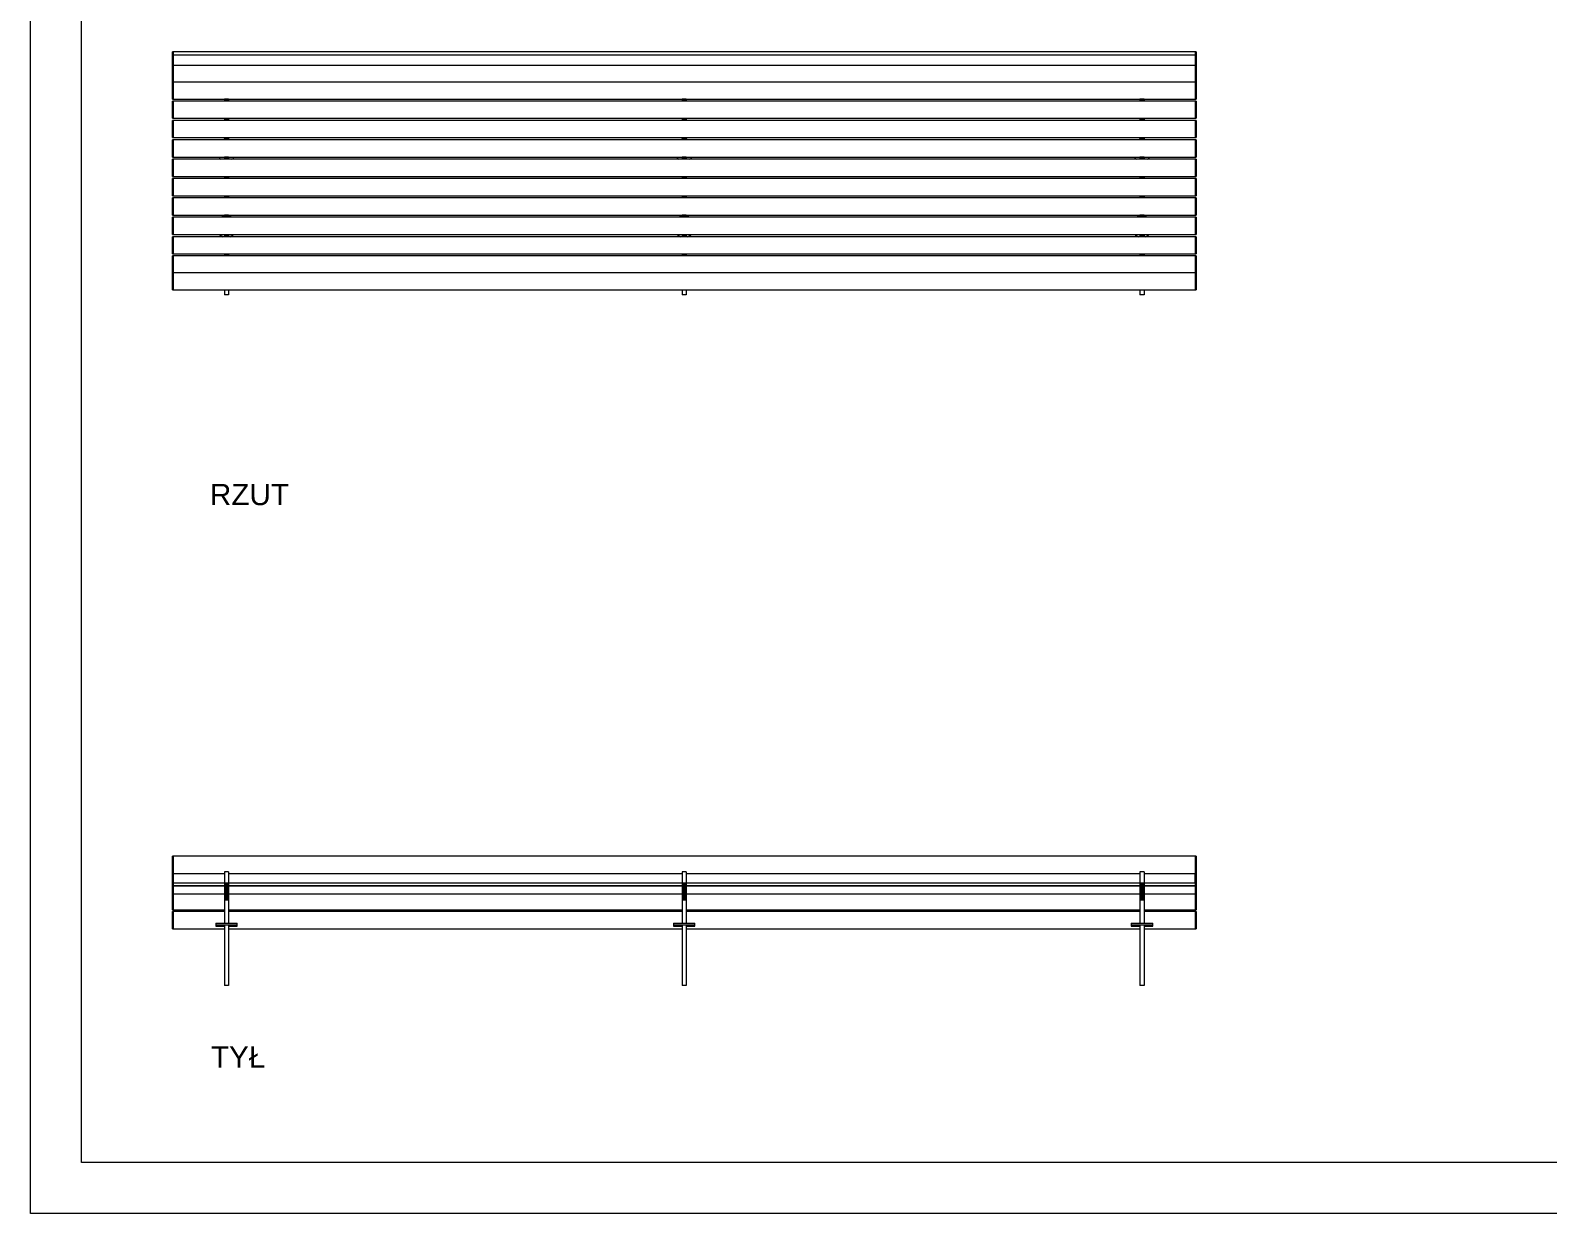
# Model space of a CAD drawing. Header units: millimetres. Extents: x -207 to 5733, y -3575 to 625.
# Drawn here: x -207 to 2763, y -3575 to -1259 of the extents above; entities that cross this region are included whole.
import ezdxf

# ---------------------------------------------------------------- set-up
doc = ezdxf.new("R2010")
doc.units = ezdxf.units.MM
doc.layers.add('tabelka', color=155, linetype='Continuous')
doc.layers.add('WYMIAR', color=96, linetype='Continuous')

# ---------------------------------------------------------------- blocks, each defined once
blk = doc.blocks.new('rzut')
at = {"color": 7, "linetype": 'Continuous', "lineweight": 15}
for p, q in [((-2842.2, 2599.9), (-2844.2, 2599.9)), ((-2844.2, 2593.6), (-2844.2, 2599.9)), ((-2842.2, 2593.6), (-2844.2, 2593.6)), ((-2844.2, 2573), (-2844.2, 2593.6)), ((-842.2, 2599.9), (-2842.2, 2599.9)), ((-2842.2, 2593.6), (-2842.2, 2599.9)), ((-842.2, 2593.6), (-2842.2, 2593.6)), ((-2842.2, 2573), (-2842.2, 2593.6)), ((-840.2, 2599.9), (-842.2, 2599.9)), ((-842.2, 2599.9), (-842.2, 2593.6)), ((-840.2, 2593.6), (-842.2, 2593.6)), ((-842.2, 2593.6), (-842.2, 2573)), ((-840.2, 2599.9), (-840.2, 2593.6)), ((-840.2, 2593.6), (-840.2, 2573)), ((-2842.2, 2573), (-2844.2, 2573)), ((-2844.2, 2540.8), (-2844.2, 2573)), ((-842.2, 2573), (-2842.2, 2573)), ((-2842.2, 2540.8), (-2842.2, 2573)), ((-840.2, 2573), (-842.2, 2573)), ((-842.2, 2573), (-842.2, 2540.8)), ((-840.2, 2573), (-840.2, 2540.8)), ((-2842.2, 2540.8), (-2844.2, 2540.8)), ((-2844.2, 2507.1), (-2844.2, 2540.8)), ((-842.2, 2540.8), (-2842.2, 2540.8)), ((-2842.2, 2507.1), (-2842.2, 2540.8)), ((-840.2, 2540.8), (-842.2, 2540.8)), ((-842.2, 2540.8), (-842.2, 2507.1)), ((-840.2, 2540.8), (-840.2, 2507.1)), ((-2844.2, 2507.1), (-2842.2, 2507.1)), ((-2842.2, 2503.7), (-2844.2, 2503.7)), ((-2844.2, 2470), (-2844.2, 2503.7)), ((-2842.2, 2507.1), (-842.2, 2507.1)), ((-842.2, 2503.7), (-2842.2, 2503.7)), ((-2842.2, 2470), (-2842.2, 2503.7)), ((-2742.2, 2507.1), (-2742.2, 2507)), ((-2734.2, 2507), (-2742.2, 2507)), ((-2742.2, 2507), (-2742.2, 2506.5)), ((-2734.2, 2506.5), (-2742.2, 2506.5)), ((-2742.2, 2506.5), (-2742.2, 2504.8)), ((-2734.2, 2504.8), (-2742.2, 2504.8)), ((-2742.2, 2504.8), (-2742.2, 2503.7)), ((-2734.2, 2507.1), (-2734.2, 2507)), ((-2734.2, 2507), (-2734.2, 2506.5)), ((-2734.2, 2506.5), (-2734.2, 2504.8)), ((-2734.2, 2504.8), (-2734.2, 2503.7)), ((-1846.2, 2507.1), (-1846.2, 2507)), ((-1838.2, 2507), (-1846.2, 2507)), ((-1846.2, 2507), (-1846.2, 2506.5)), ((-1838.2, 2506.5), (-1846.2, 2506.5)), ((-1846.2, 2506.5), (-1846.2, 2504.8)), ((-1838.2, 2504.8), (-1846.2, 2504.8)), ((-1846.2, 2504.8), (-1846.2, 2503.7)), ((-1838.2, 2507.1), (-1838.2, 2507)), ((-1838.2, 2507), (-1838.2, 2506.5)), ((-1838.2, 2506.5), (-1838.2, 2504.8)), ((-1838.2, 2504.8), (-1838.2, 2503.7)), ((-950.2, 2507.1), (-950.2, 2507)), ((-942.2, 2507), (-950.2, 2507)), ((-950.2, 2507), (-950.2, 2506.5)), ((-942.2, 2506.5), (-950.2, 2506.5)), ((-950.2, 2506.5), (-950.2, 2504.8)), ((-942.2, 2504.8), (-950.2, 2504.8)), ((-950.2, 2504.8), (-950.2, 2503.7)), ((-942.2, 2507.1), (-942.2, 2507)), ((-942.2, 2507), (-942.2, 2506.5)), ((-942.2, 2506.5), (-942.2, 2504.8)), ((-942.2, 2504.8), (-942.2, 2503.7)), ((-842.2, 2507.1), (-840.2, 2507.1)), ((-840.2, 2503.7), (-842.2, 2503.7)), ((-842.2, 2503.7), (-842.2, 2470)), ((-840.2, 2503.7), (-840.2, 2470)), ((-2844.2, 2470), (-2842.2, 2470)), ((-2842.2, 2465.7), (-2844.2, 2465.7)), ((-2844.2, 2432), (-2844.2, 2465.7)), ((-2842.2, 2470), (-842.2, 2470)), ((-842.2, 2465.7), (-2842.2, 2465.7)), ((-2842.2, 2432), (-2842.2, 2465.7)), ((-2742.2, 2470), (-2742.2, 2468.9)), ((-2734.2, 2468.9), (-2742.2, 2468.9)), ((-2742.2, 2468.9), (-2742.2, 2467.1)), ((-2734.2, 2467.1), (-2742.2, 2467.1)), ((-2742.2, 2467.1), (-2742.2, 2465.7)), ((-2734.2, 2470), (-2734.2, 2468.9)), ((-2734.2, 2468.9), (-2734.2, 2467.1)), ((-2734.2, 2467.1), (-2734.2, 2465.7)), ((-1846.2, 2470), (-1846.2, 2468.9)), ((-1838.2, 2468.9), (-1846.2, 2468.9)), ((-1846.2, 2468.9), (-1846.2, 2467.1)), ((-1838.2, 2467.1), (-1846.2, 2467.1)), ((-1846.2, 2467.1), (-1846.2, 2465.7)), ((-1838.2, 2470), (-1838.2, 2468.9)), ((-1838.2, 2468.9), (-1838.2, 2467.1)), ((-1838.2, 2467.1), (-1838.2, 2465.7)), ((-950.2, 2470), (-950.2, 2468.9)), ((-942.2, 2468.9), (-950.2, 2468.9)), ((-950.2, 2468.9), (-950.2, 2467.1)), ((-942.2, 2467.1), (-950.2, 2467.1)), ((-950.2, 2467.1), (-950.2, 2465.7)), ((-942.2, 2470), (-942.2, 2468.9)), ((-942.2, 2468.9), (-942.2, 2467.1)), ((-942.2, 2467.1), (-942.2, 2465.7)), ((-842.2, 2470), (-840.2, 2470)), ((-840.2, 2465.7), (-842.2, 2465.7)), ((-842.2, 2465.7), (-842.2, 2432)), ((-840.2, 2465.7), (-840.2, 2432)), ((-2844.2, 2432), (-2842.2, 2432)), ((-2842.2, 2427.8), (-2844.2, 2427.8)), ((-2844.2, 2394.1), (-2844.2, 2427.8)), ((-2842.2, 2432), (-842.2, 2432)), ((-842.2, 2427.8), (-2842.2, 2427.8)), ((-2842.2, 2394.1), (-2842.2, 2427.8)), ((-2742.2, 2432), (-2742.2, 2431.2)), ((-2734.2, 2431.2), (-2742.2, 2431.2)), ((-2742.2, 2431.2), (-2742.2, 2429.4)), ((-2734.2, 2429.4), (-2742.2, 2429.4)), ((-2742.2, 2429.4), (-2742.2, 2427.8)), ((-2734.2, 2432), (-2734.2, 2431.2)), ((-2734.2, 2431.2), (-2734.2, 2429.4)), ((-2734.2, 2429.4), (-2734.2, 2427.8)), ((-1846.2, 2432), (-1846.2, 2431.2)), ((-1838.2, 2431.2), (-1846.2, 2431.2)), ((-1846.2, 2431.2), (-1846.2, 2429.4)), ((-1838.2, 2429.4), (-1846.2, 2429.4)), ((-1846.2, 2429.4), (-1846.2, 2427.8)), ((-1838.2, 2432), (-1838.2, 2431.2)), ((-1838.2, 2431.2), (-1838.2, 2429.4)), ((-1838.2, 2429.4), (-1838.2, 2427.8)), ((-950.2, 2432), (-950.2, 2431.2)), ((-942.2, 2431.2), (-950.2, 2431.2)), ((-950.2, 2431.2), (-950.2, 2429.4)), ((-942.2, 2429.4), (-950.2, 2429.4)), ((-950.2, 2429.4), (-950.2, 2427.8)), ((-942.2, 2432), (-942.2, 2431.2)), ((-942.2, 2431.2), (-942.2, 2429.4)), ((-942.2, 2429.4), (-942.2, 2427.8)), ((-842.2, 2432), (-840.2, 2432)), ((-840.2, 2427.8), (-842.2, 2427.8)), ((-842.2, 2427.8), (-842.2, 2394.1)), ((-840.2, 2427.8), (-840.2, 2394.1)), ((-2844.2, 2394.1), (-2842.2, 2394.1)), ((-2842.2, 2390), (-2844.2, 2390)), ((-2844.2, 2356.3), (-2844.2, 2390)), ((-2842.2, 2394.1), (-842.2, 2394.1)), ((-842.2, 2390), (-2842.2, 2390)), ((-2842.2, 2356.3), (-2842.2, 2390)), ((-2742.3, 2394.1), (-2742.3, 2393)), ((-2742.3, 2393), (-2742.2, 2393)), ((-2742.2, 2394.1), (-2742.2, 2394)), ((-2734.2, 2394), (-2742.2, 2394)), ((-2742.2, 2394), (-2742.2, 2392.2)), ((-2734.2, 2392.2), (-2742.2, 2392.2)), ((-2742.2, 2392.2), (-2742.2, 2390.4)), ((-2734.2, 2390.4), (-2742.2, 2390.4)), ((-2742.2, 2390.4), (-2742.2, 2390)), ((-2734.2, 2390), (-2742.2, 2390)), ((-2734.2, 2394.1), (-2734.2, 2394)), ((-2734.2, 2394), (-2734.2, 2392.2)), ((-2734.2, 2392.2), (-2734.2, 2390.4)), ((-2734.2, 2390.4), (-2734.2, 2390)), ((-1846.3, 2394.1), (-1846.3, 2393)), ((-1846.3, 2393), (-1846.2, 2393)), ((-1846.2, 2394.1), (-1846.2, 2394)), ((-1838.2, 2394), (-1846.2, 2394)), ((-1846.2, 2394), (-1846.2, 2392.2)), ((-1838.2, 2392.2), (-1846.2, 2392.2)), ((-1846.2, 2392.2), (-1846.2, 2390.4)), ((-1838.2, 2390.4), (-1846.2, 2390.4)), ((-1846.2, 2390.4), (-1846.2, 2390)), ((-1838.2, 2390), (-1846.2, 2390)), ((-1838.2, 2394.1), (-1838.2, 2394)), ((-1838.2, 2394), (-1838.2, 2392.2)), ((-1838.2, 2392.2), (-1838.2, 2390.4)), ((-1838.2, 2390.4), (-1838.2, 2390)), ((-950.3, 2394.1), (-950.3, 2393)), ((-950.3, 2393), (-950.2, 2393)), ((-950.2, 2394.1), (-950.2, 2394)), ((-942.2, 2394), (-950.2, 2394)), ((-950.2, 2394), (-950.2, 2392.2)), ((-942.2, 2392.2), (-950.2, 2392.2)), ((-950.2, 2392.2), (-950.2, 2390.4)), ((-942.2, 2390.4), (-950.2, 2390.4)), ((-950.2, 2390.4), (-950.2, 2390)), ((-942.2, 2390), (-950.2, 2390)), ((-942.2, 2394.1), (-942.2, 2394)), ((-942.2, 2394), (-942.2, 2392.2)), ((-942.2, 2392.2), (-942.2, 2390.4)), ((-942.2, 2390.4), (-942.2, 2390)), ((-842.2, 2394.1), (-840.2, 2394.1)), ((-840.2, 2390), (-842.2, 2390)), ((-842.2, 2390), (-842.2, 2356.3)), ((-840.2, 2390), (-840.2, 2356.3)), ((-2844.2, 2356.3), (-2842.2, 2356.3)), ((-2842.2, 2352.1), (-2844.2, 2352.1)), ((-2844.2, 2318.4), (-2844.2, 2352.1)), ((-2842.2, 2356.3), (-842.2, 2356.3)), ((-842.2, 2352.1), (-2842.2, 2352.1)), ((-2842.2, 2318.4), (-2842.2, 2352.1)), ((-2742.2, 2356.3), (-2742.2, 2355.1)), ((-2734.2, 2355.1), (-2742.2, 2355.1)), ((-2742.2, 2355.1), (-2742.2, 2353.3)), ((-2734.2, 2353.3), (-2742.2, 2353.3)), ((-2742.2, 2353.3), (-2742.2, 2352.1)), ((-2734.2, 2356.3), (-2734.2, 2355.1)), ((-2734.2, 2355.1), (-2734.2, 2353.3)), ((-2734.2, 2353.3), (-2734.2, 2352.1)), ((-1846.2, 2356.3), (-1846.2, 2355.1)), ((-1838.2, 2355.1), (-1846.2, 2355.1)), ((-1846.2, 2355.1), (-1846.2, 2353.3)), ((-1838.2, 2353.3), (-1846.2, 2353.3)), ((-1846.2, 2353.3), (-1846.2, 2352.1)), ((-1838.2, 2356.3), (-1838.2, 2355.1)), ((-1838.2, 2355.1), (-1838.2, 2353.3)), ((-1838.2, 2353.3), (-1838.2, 2352.1)), ((-950.2, 2356.3), (-950.2, 2355.1)), ((-942.2, 2355.1), (-950.2, 2355.1)), ((-950.2, 2355.1), (-950.2, 2353.3)), ((-942.2, 2353.3), (-950.2, 2353.3)), ((-950.2, 2353.3), (-950.2, 2352.1)), ((-942.2, 2356.3), (-942.2, 2355.1)), ((-942.2, 2355.1), (-942.2, 2353.3)), ((-942.2, 2353.3), (-942.2, 2352.1)), ((-842.2, 2356.3), (-840.2, 2356.3)), ((-840.2, 2352.1), (-842.2, 2352.1)), ((-842.2, 2352.1), (-842.2, 2318.4)), ((-840.2, 2352.1), (-840.2, 2318.4)), ((-2844.2, 2318.4), (-2842.2, 2318.4)), ((-2842.2, 2318.4), (-842.2, 2318.4)), ((-2742.2, 2318.4), (-2742.2, 2317.7)), ((-2734.2, 2317.7), (-2742.2, 2317.7)), ((-2742.2, 2317.7), (-2742.2, 2315.9)), ((-2734.2, 2318.4), (-2734.2, 2317.7)), ((-2734.2, 2317.7), (-2734.2, 2315.9)), ((-1846.2, 2318.4), (-1846.2, 2317.7)), ((-1838.2, 2317.7), (-1846.2, 2317.7)), ((-1846.2, 2317.7), (-1846.2, 2315.9)), ((-1838.2, 2318.4), (-1838.2, 2317.7)), ((-1838.2, 2317.7), (-1838.2, 2315.9)), ((-950.2, 2318.4), (-950.2, 2317.7)), ((-942.2, 2317.7), (-950.2, 2317.7)), ((-950.2, 2317.7), (-950.2, 2315.9)), ((-942.2, 2318.4), (-942.2, 2317.7)), ((-942.2, 2317.7), (-942.2, 2315.9)), ((-842.2, 2318.4), (-840.2, 2318.4)), ((-2842.2, 2314.2), (-2844.2, 2314.2)), ((-2844.2, 2280.5), (-2844.2, 2314.2)), ((-842.2, 2314.2), (-2842.2, 2314.2)), ((-2842.2, 2280.5), (-2842.2, 2314.2)), ((-2734.2, 2315.9), (-2742.2, 2315.9)), ((-2742.2, 2315.9), (-2742.2, 2314.2)), ((-2734.2, 2315.9), (-2734.2, 2314.2)), ((-1838.2, 2315.9), (-1846.2, 2315.9)), ((-1846.2, 2315.9), (-1846.2, 2314.2)), ((-1838.2, 2315.9), (-1838.2, 2314.2)), ((-942.2, 2315.9), (-950.2, 2315.9)), ((-950.2, 2315.9), (-950.2, 2314.2)), ((-942.2, 2315.9), (-942.2, 2314.2)), ((-840.2, 2314.2), (-842.2, 2314.2)), ((-842.2, 2314.2), (-842.2, 2280.5)), ((-840.2, 2314.2), (-840.2, 2280.5)), ((-2844.2, 2280.5), (-2842.2, 2280.5)), ((-2842.2, 2276.2), (-2844.2, 2276.2)), ((-2844.2, 2242.5), (-2844.2, 2276.2)), ((-2842.2, 2280.5), (-842.2, 2280.5)), ((-842.2, 2276.2), (-2842.2, 2276.2)), ((-2842.2, 2242.5), (-2842.2, 2276.2)), ((-2742.2, 2280.5), (-2742.2, 2280)), ((-2734.2, 2280), (-2742.2, 2280)), ((-2742.2, 2280), (-2742.2, 2278.2)), ((-2734.2, 2278.2), (-2742.2, 2278.2)), ((-2742.2, 2278.2), (-2742.2, 2276.4)), ((-2734.2, 2276.4), (-2742.2, 2276.4)), ((-2742.2, 2276.4), (-2742.2, 2276.2)), ((-2734.2, 2280.5), (-2734.2, 2280)), ((-2734.2, 2280), (-2734.2, 2278.2)), ((-2734.2, 2278.2), (-2734.2, 2276.4)), ((-2734.2, 2276.4), (-2734.2, 2276.2)), ((-1846.2, 2280.5), (-1846.2, 2280)), ((-1838.2, 2280), (-1846.2, 2280)), ((-1846.2, 2280), (-1846.2, 2278.2)), ((-1838.2, 2278.2), (-1846.2, 2278.2)), ((-1846.2, 2278.2), (-1846.2, 2276.4)), ((-1838.2, 2276.4), (-1846.2, 2276.4)), ((-1846.2, 2276.4), (-1846.2, 2276.2)), ((-1838.2, 2280.5), (-1838.2, 2280)), ((-1838.2, 2280), (-1838.2, 2278.2)), ((-1838.2, 2278.2), (-1838.2, 2276.4)), ((-1838.2, 2276.4), (-1838.2, 2276.2)), ((-950.2, 2280.5), (-950.2, 2280)), ((-942.2, 2280), (-950.2, 2280)), ((-950.2, 2280), (-950.2, 2278.2)), ((-942.2, 2278.2), (-950.2, 2278.2)), ((-950.2, 2278.2), (-950.2, 2276.4)), ((-942.2, 2276.4), (-950.2, 2276.4)), ((-950.2, 2276.4), (-950.2, 2276.2)), ((-942.2, 2280.5), (-942.2, 2280)), ((-942.2, 2280), (-942.2, 2278.2)), ((-942.2, 2278.2), (-942.2, 2276.4)), ((-942.2, 2276.4), (-942.2, 2276.2)), ((-842.2, 2280.5), (-840.2, 2280.5)), ((-840.2, 2276.2), (-842.2, 2276.2)), ((-842.2, 2276.2), (-842.2, 2242.5)), ((-840.2, 2276.2), (-840.2, 2242.5)), ((-2844.2, 2242.5), (-2842.2, 2242.5)), ((-2842.2, 2238.2), (-2844.2, 2238.2)), ((-2844.2, 2204.5), (-2844.2, 2238.2)), ((-2842.2, 2242.5), (-842.2, 2242.5)), ((-842.2, 2238.2), (-2842.2, 2238.2)), ((-2842.2, 2204.5), (-2842.2, 2238.2)), ((-2742.2, 2242.5), (-2742.2, 2242.1)), ((-2734.2, 2242.1), (-2742.2, 2242.1)), ((-2742.2, 2242.1), (-2742.2, 2240.3)), ((-2734.2, 2240.3), (-2742.2, 2240.3)), ((-2742.2, 2240.3), (-2742.2, 2238.5)), ((-2734.2, 2238.5), (-2742.2, 2238.5)), ((-2742.2, 2238.5), (-2742.2, 2238.2)), ((-2734.2, 2242.5), (-2734.2, 2242.1)), ((-2734.2, 2242.1), (-2734.2, 2240.3)), ((-2734.2, 2240.3), (-2734.2, 2238.5)), ((-2734.2, 2238.5), (-2734.2, 2238.2)), ((-1846.2, 2242.5), (-1846.2, 2242.1)), ((-1838.2, 2242.1), (-1846.2, 2242.1)), ((-1846.2, 2242.1), (-1846.2, 2240.3)), ((-1838.2, 2240.3), (-1846.2, 2240.3)), ((-1846.2, 2240.3), (-1846.2, 2238.5)), ((-1838.2, 2238.5), (-1846.2, 2238.5)), ((-1846.2, 2238.5), (-1846.2, 2238.2)), ((-1838.2, 2242.5), (-1838.2, 2242.1)), ((-1838.2, 2242.1), (-1838.2, 2240.3)), ((-1838.2, 2240.3), (-1838.2, 2238.5)), ((-1838.2, 2238.5), (-1838.2, 2238.2)), ((-950.2, 2242.5), (-950.2, 2242.1)), ((-942.2, 2242.1), (-950.2, 2242.1)), ((-950.2, 2242.1), (-950.2, 2240.3)), ((-942.2, 2240.3), (-950.2, 2240.3)), ((-950.2, 2240.3), (-950.2, 2238.5)), ((-942.2, 2238.5), (-950.2, 2238.5)), ((-950.2, 2238.5), (-950.2, 2238.2)), ((-942.2, 2242.5), (-942.2, 2242.1)), ((-942.2, 2242.1), (-942.2, 2240.3)), ((-942.2, 2240.3), (-942.2, 2238.5)), ((-942.2, 2238.5), (-942.2, 2238.2)), ((-842.2, 2242.5), (-840.2, 2242.5)), ((-840.2, 2238.2), (-842.2, 2238.2)), ((-842.2, 2238.2), (-842.2, 2204.5)), ((-840.2, 2238.2), (-840.2, 2204.5)), ((-2844.2, 2204.5), (-2842.2, 2204.5)), ((-2842.2, 2200.7), (-2844.2, 2200.7)), ((-2844.2, 2167.7), (-2844.2, 2200.7)), ((-2842.2, 2204.5), (-842.2, 2204.5)), ((-842.2, 2200.7), (-2842.2, 2200.7)), ((-2842.2, 2167.7), (-2842.2, 2200.7)), ((-2742.2, 2204.5), (-2742.2, 2204)), ((-2734.2, 2204), (-2742.2, 2204)), ((-2742.2, 2204), (-2742.2, 2202.2)), ((-2734.2, 2202.2), (-2742.2, 2202.2)), ((-2742.2, 2202.2), (-2742.2, 2200.7)), ((-2734.2, 2204.5), (-2734.2, 2204)), ((-2734.2, 2204), (-2734.2, 2202.2)), ((-2734.2, 2202.2), (-2734.2, 2200.7)), ((-1846.2, 2204.5), (-1846.2, 2204)), ((-1838.2, 2204), (-1846.2, 2204)), ((-1846.2, 2204), (-1846.2, 2202.2)), ((-1838.2, 2202.2), (-1846.2, 2202.2)), ((-1846.2, 2202.2), (-1846.2, 2200.7)), ((-1838.2, 2204.5), (-1838.2, 2204)), ((-1838.2, 2204), (-1838.2, 2202.2)), ((-1838.2, 2202.2), (-1838.2, 2200.7)), ((-950.2, 2204.5), (-950.2, 2204)), ((-942.2, 2204), (-950.2, 2204)), ((-950.2, 2204), (-950.2, 2202.2)), ((-942.2, 2202.2), (-950.2, 2202.2)), ((-950.2, 2202.2), (-950.2, 2200.7)), ((-942.2, 2204.5), (-942.2, 2204)), ((-942.2, 2204), (-942.2, 2202.2)), ((-942.2, 2202.2), (-942.2, 2200.7)), ((-842.2, 2204.5), (-840.2, 2204.5)), ((-840.2, 2200.7), (-842.2, 2200.7)), ((-842.2, 2200.7), (-842.2, 2167.7)), ((-840.2, 2200.7), (-840.2, 2167.7)), ((-2842.2, 2167.7), (-2844.2, 2167.7)), ((-2844.2, 2134), (-2844.2, 2167.7)), ((-842.2, 2167.7), (-2842.2, 2167.7)), ((-2842.2, 2134), (-2842.2, 2167.7)), ((-840.2, 2167.7), (-842.2, 2167.7)), ((-842.2, 2167.7), (-842.2, 2134)), ((-840.2, 2167.7), (-840.2, 2134)), ((-2844.2, 2134), (-2842.2, 2134)), ((-2842.2, 2134), (-842.2, 2134)), ((-2742.2, 2134), (-2742.2, 2124.1)), ((-2734.2, 2124.1), (-2742.2, 2124.1)), ((-2734.2, 2134), (-2734.2, 2124.1)), ((-1846.2, 2134), (-1846.2, 2124.1)), ((-1838.2, 2124.1), (-1846.2, 2124.1)), ((-1838.2, 2134), (-1838.2, 2124.1)), ((-950.2, 2134), (-950.2, 2124.1)), ((-942.2, 2124.1), (-950.2, 2124.1)), ((-942.2, 2134), (-942.2, 2124.1)), ((-842.2, 2134), (-840.2, 2134))]:
    blk.add_line(p, q, dxfattribs=at)
at = {"color": 7, "linetype": 'Continuous', "lineweight": 15, "flags": 128}
for points in [[(-2742.2, 2428.7), (-2743.7, 2428.3), (-2745.5, 2427.8)], [(-2731.1, 2427.8), (-2732.8, 2428.3), (-2734.2, 2428.6)], [(-1846.2, 2428.7), (-1847.7, 2428.3), (-1849.5, 2427.8)], [(-1835.1, 2427.8), (-1836.8, 2428.3), (-1838.2, 2428.6)], [(-950.2, 2428.7), (-951.7, 2428.3), (-953.5, 2427.8)], [(-939.1, 2427.8), (-940.8, 2428.3), (-942.2, 2428.6)]]:
    blk.add_lwpolyline(points, dxfattribs=at)
at = {"color": 7, "linetype": 'Continuous', "lineweight": 15}
for centre, start, end in [((-2738.3, 2408), 221.7336, 239.0898), ((-2738.3, 2408), 300.9102, 318.2664), ((-1842.3, 2408), 221.7336, 239.0898), ((-1842.3, 2408), 300.9102, 318.2664), ((-946.3, 2408), 221.7336, 239.0898), ((-946.3, 2408), 300.9102, 318.2664), ((-2738.3, 2258.1), 100.8416, 120.5814), ((-2738.3, 2258.1), 59.4186, 78.8804), ((-1842.3, 2258.1), 100.8416, 120.5814), ((-1842.3, 2258.1), 59.4186, 78.8804), ((-946.3, 2258.1), 100.8416, 120.5814), ((-946.3, 2258.1), 59.4186, 78.8804), ((-2738.3, 2258.1), 228.0608, 251.5726), ((-2738.3, 2258.1), 288.4274, 311.9392), ((-1842.3, 2258.1), 228.0608, 251.5726), ((-1842.3, 2258.1), 288.4274, 311.9392), ((-946.3, 2258.1), 228.0608, 251.5726), ((-946.3, 2258.1), 288.4274, 311.9392)]:
    blk.add_arc(centre, 21, start, end, dxfattribs=at)
blk = doc.blocks.new('tyl')
at = {"color": 7, "linetype": 'Continuous', "lineweight": 15}
for p, q in [((-2842.2, 1428), (-2844.2, 1428)), ((-2844.2, 1411.2), (-2844.2, 1428)), ((-842.2, 1428), (-2842.2, 1428)), ((-2842.2, 1411.2), (-2842.2, 1428)), ((-840.2, 1428), (-842.2, 1428)), ((-842.2, 1428), (-842.2, 1411.2)), ((-840.2, 1428), (-840.2, 1411.2)), ((-2844.2, 1394.3), (-2844.2, 1411.2)), ((-2842.2, 1394.3), (-2842.2, 1411.2)), ((-2734.2, 1397.5), (-2742.2, 1397.5)), ((-2742.2, 1397.5), (-2742.2, 1375)), ((-2734.2, 1397.5), (-2734.2, 1375)), ((-1838.2, 1397.5), (-1846.2, 1397.5)), ((-1846.2, 1397.5), (-1846.2, 1375)), ((-1838.2, 1397.5), (-1838.2, 1375)), ((-942.2, 1397.5), (-950.2, 1397.5)), ((-950.2, 1397.5), (-950.2, 1375)), ((-942.2, 1397.5), (-942.2, 1375)), ((-842.2, 1411.2), (-842.2, 1394.3)), ((-840.2, 1411.2), (-840.2, 1394.3)), ((-2844.2, 1394.3), (-2842.2, 1394.3)), ((-2844.2, 1392.6), (-2844.2, 1394.3)), ((-2844.2, 1375.8), (-2844.2, 1392.6)), ((-2844.2, 1375.8), (-2842.2, 1375.8)), ((-2844.2, 1370.4), (-2844.2, 1375.8)), ((-2844.2, 1370.4), (-2842.2, 1370.4)), ((-2844.2, 1370), (-2844.2, 1370.4)), ((-2844.2, 1370), (-2842.2, 1370)), ((-2844.2, 1354.6), (-2844.2, 1370)), ((-2842.2, 1394.3), (-2742.2, 1394.3)), ((-2842.2, 1392.6), (-2842.2, 1394.3)), ((-2842.2, 1375.8), (-2842.2, 1392.6)), ((-2842.2, 1375.8), (-2742.2, 1375.8)), ((-2842.2, 1370.4), (-2842.2, 1375.8)), ((-2842.2, 1370.4), (-2742.2, 1370.4)), ((-2842.2, 1370), (-2842.2, 1370.4)), ((-2842.2, 1370), (-2742.2, 1370)), ((-2842.2, 1354.6), (-2842.2, 1370)), ((-2734.2, 1375), (-2742.2, 1375)), ((-2742.2, 1375), (-2742.2, 1374.6)), ((-2734.2, 1374.6), (-2742.2, 1374.6)), ((-2742.2, 1374.6), (-2742.2, 1373.6)), ((-2734.2, 1373.6), (-2742.2, 1373.6)), ((-2742.2, 1373.6), (-2742.2, 1372.4)), ((-2734.2, 1372.4), (-2742.2, 1372.4)), ((-2742.2, 1372.4), (-2742.2, 1371.3)), ((-2734.2, 1371.3), (-2742.2, 1371.3)), ((-2742.2, 1371.3), (-2742.2, 1370.1)), ((-2734.2, 1370.1), (-2742.2, 1370.1)), ((-2742.2, 1370.1), (-2742.2, 1368.9)), ((-2734.2, 1368.9), (-2742.2, 1368.9)), ((-2742.2, 1368.9), (-2742.2, 1367.7)), ((-2734.2, 1367.7), (-2742.2, 1367.7)), ((-2742.2, 1367.7), (-2742.2, 1366.4)), ((-2734.2, 1366.4), (-2742.2, 1366.4)), ((-2742.2, 1366.4), (-2742.2, 1365.2)), ((-2734.2, 1394.3), (-1846.2, 1394.3)), ((-2734.2, 1375.8), (-1846.2, 1375.8)), ((-2734.2, 1375), (-2734.2, 1374.6)), ((-2734.2, 1374.6), (-2734.2, 1373.6)), ((-2734.2, 1373.6), (-2734.2, 1372.4)), ((-2734.2, 1372.4), (-2734.2, 1371.3)), ((-2734.2, 1371.3), (-2734.2, 1370.1)), ((-2734.2, 1370.4), (-1846.2, 1370.4)), ((-2734.2, 1370.1), (-2734.2, 1368.9)), ((-2734.2, 1370), (-1846.2, 1370)), ((-2734.2, 1368.9), (-2734.2, 1367.7)), ((-2734.2, 1367.7), (-2734.2, 1366.4)), ((-2734.2, 1366.4), (-2734.2, 1365.2)), ((-1838.2, 1375), (-1846.2, 1375)), ((-1846.2, 1375), (-1846.2, 1374.6)), ((-1838.2, 1374.6), (-1846.2, 1374.6)), ((-1846.2, 1374.6), (-1846.2, 1373.6)), ((-1838.2, 1373.6), (-1846.2, 1373.6)), ((-1846.2, 1373.6), (-1846.2, 1372.4)), ((-1838.2, 1372.4), (-1846.2, 1372.4)), ((-1846.2, 1372.4), (-1846.2, 1371.3)), ((-1838.2, 1371.3), (-1846.2, 1371.3)), ((-1846.2, 1371.3), (-1846.2, 1370.1)), ((-1838.2, 1370.1), (-1846.2, 1370.1)), ((-1846.2, 1370.1), (-1846.2, 1368.9)), ((-1838.2, 1368.9), (-1846.2, 1368.9)), ((-1846.2, 1368.9), (-1846.2, 1367.7)), ((-1838.2, 1367.7), (-1846.2, 1367.7)), ((-1846.2, 1367.7), (-1846.2, 1366.4)), ((-1838.2, 1366.4), (-1846.2, 1366.4)), ((-1846.2, 1366.4), (-1846.2, 1365.2)), ((-1838.2, 1394.3), (-950.2, 1394.3)), ((-1838.2, 1375.8), (-950.2, 1375.8)), ((-1838.2, 1375), (-1838.2, 1374.6)), ((-1838.2, 1374.6), (-1838.2, 1373.6)), ((-1838.2, 1373.6), (-1838.2, 1372.4)), ((-1838.2, 1372.4), (-1838.2, 1371.3)), ((-1838.2, 1371.3), (-1838.2, 1370.1)), ((-1838.2, 1370.4), (-950.2, 1370.4)), ((-1838.2, 1370.1), (-1838.2, 1368.9)), ((-1838.2, 1370), (-950.2, 1370)), ((-1838.2, 1368.9), (-1838.2, 1367.7)), ((-1838.2, 1367.7), (-1838.2, 1366.4)), ((-1838.2, 1366.4), (-1838.2, 1365.2)), ((-942.2, 1375), (-950.2, 1375)), ((-950.2, 1375), (-950.2, 1374.6)), ((-942.2, 1374.6), (-950.2, 1374.6)), ((-950.2, 1374.6), (-950.2, 1373.6)), ((-942.2, 1373.6), (-950.2, 1373.6)), ((-950.2, 1373.6), (-950.2, 1372.4)), ((-942.2, 1372.4), (-950.2, 1372.4)), ((-950.2, 1372.4), (-950.2, 1371.3)), ((-942.2, 1371.3), (-950.2, 1371.3)), ((-950.2, 1371.3), (-950.2, 1370.1)), ((-942.2, 1370.1), (-950.2, 1370.1)), ((-950.2, 1370.1), (-950.2, 1368.9)), ((-942.2, 1368.9), (-950.2, 1368.9)), ((-950.2, 1368.9), (-950.2, 1367.7)), ((-942.2, 1367.7), (-950.2, 1367.7)), ((-950.2, 1367.7), (-950.2, 1366.4)), ((-942.2, 1366.4), (-950.2, 1366.4)), ((-950.2, 1366.4), (-950.2, 1365.2)), ((-942.2, 1394.3), (-842.2, 1394.3)), ((-942.2, 1375.8), (-842.2, 1375.8)), ((-942.2, 1375), (-942.2, 1374.6)), ((-942.2, 1374.6), (-942.2, 1373.6)), ((-942.2, 1373.6), (-942.2, 1372.4)), ((-942.2, 1372.4), (-942.2, 1371.3)), ((-942.2, 1371.3), (-942.2, 1370.1)), ((-942.2, 1370.4), (-842.2, 1370.4)), ((-942.2, 1370.1), (-942.2, 1368.9)), ((-942.2, 1370), (-842.2, 1370)), ((-942.2, 1368.9), (-942.2, 1367.7)), ((-942.2, 1367.7), (-942.2, 1366.4)), ((-942.2, 1366.4), (-942.2, 1365.2)), ((-842.2, 1394.3), (-840.2, 1394.3)), ((-842.2, 1394.3), (-842.2, 1375.8)), ((-842.2, 1392.6), (-842.2, 1394.3)), ((-842.2, 1375.8), (-842.2, 1392.6)), ((-842.2, 1375.8), (-840.2, 1375.8)), ((-842.2, 1375.8), (-842.2, 1370.4)), ((-842.2, 1370.4), (-840.2, 1370.4)), ((-842.2, 1370.4), (-842.2, 1370)), ((-842.2, 1370), (-840.2, 1370)), ((-842.2, 1370), (-842.2, 1354.6)), ((-840.2, 1394.3), (-840.2, 1375.8)), ((-840.2, 1375.8), (-840.2, 1370.4)), ((-840.2, 1370.4), (-840.2, 1370)), ((-840.2, 1370), (-840.2, 1354.6)), ((-2844.2, 1354.6), (-2842.2, 1354.6)), ((-2844.2, 1339.9), (-2844.2, 1354.6)), ((-2844.2, 1323), (-2844.2, 1339.9)), ((-2842.2, 1354.6), (-2742.2, 1354.6)), ((-2842.2, 1339.9), (-2842.2, 1354.6)), ((-2842.2, 1323), (-2842.2, 1339.9)), ((-2734.2, 1365.2), (-2742.2, 1365.2)), ((-2742.2, 1365.2), (-2742.2, 1363.9)), ((-2734.2, 1363.9), (-2742.2, 1363.9)), ((-2742.2, 1363.9), (-2742.2, 1362.6)), ((-2734.2, 1362.6), (-2742.2, 1362.6)), ((-2742.2, 1362.6), (-2742.2, 1361.3)), ((-2734.2, 1361.3), (-2742.2, 1361.3)), ((-2742.2, 1361.3), (-2742.2, 1360.1)), ((-2734.2, 1360.1), (-2742.2, 1360.1)), ((-2742.2, 1360.1), (-2742.2, 1358.8)), ((-2734.2, 1358.8), (-2742.2, 1358.8)), ((-2742.2, 1358.8), (-2742.2, 1357.5)), ((-2734.2, 1357.5), (-2742.2, 1357.5)), ((-2742.2, 1357.5), (-2742.2, 1356.3)), ((-2734.2, 1356.3), (-2742.2, 1356.3)), ((-2742.2, 1356.3), (-2742.2, 1355.1)), ((-2734.2, 1355.1), (-2742.2, 1355.1)), ((-2742.2, 1355.1), (-2742.2, 1353.9)), ((-2734.2, 1353.9), (-2742.2, 1353.9)), ((-2742.2, 1353.9), (-2742.2, 1352.7)), ((-2734.2, 1352.7), (-2742.2, 1352.7)), ((-2742.2, 1352.7), (-2742.2, 1351.7)), ((-2734.2, 1351.7), (-2742.2, 1351.7)), ((-2742.2, 1351.7), (-2742.2, 1350.7)), ((-2734.2, 1350.7), (-2742.2, 1350.7)), ((-2742.2, 1350.7), (-2742.2, 1349.8)), ((-2734.2, 1349.8), (-2742.2, 1349.8)), ((-2742.2, 1349.8), (-2742.2, 1349)), ((-2734.2, 1349), (-2742.2, 1349)), ((-2742.2, 1349), (-2742.2, 1348.3)), ((-2734.2, 1348.3), (-2742.2, 1348.3)), ((-2742.2, 1348.3), (-2742.2, 1347.6)), ((-2734.2, 1347.6), (-2742.2, 1347.6)), ((-2742.2, 1347.6), (-2742.2, 1347)), ((-2734.2, 1347), (-2742.2, 1347)), ((-2742.2, 1347), (-2742.2, 1346.4)), ((-2734.2, 1346.4), (-2742.2, 1346.4)), ((-2742.2, 1346.4), (-2742.2, 1345.9)), ((-2734.2, 1345.9), (-2742.2, 1345.9)), ((-2742.2, 1345.9), (-2742.2, 1345.5)), ((-2734.2, 1345.5), (-2742.2, 1345.5)), ((-2742.2, 1345.5), (-2742.2, 1345.1)), ((-2734.2, 1345.1), (-2742.2, 1345.1)), ((-2742.2, 1345.1), (-2742.2, 1344.7)), ((-2734.2, 1344.7), (-2742.2, 1344.7)), ((-2742.2, 1344.7), (-2742.2, 1344.4)), ((-2734.2, 1344.4), (-2742.2, 1344.4)), ((-2742.2, 1344.4), (-2742.2, 1344.1)), ((-2734.2, 1344.1), (-2742.2, 1344.1)), ((-2742.2, 1344.1), (-2742.2, 1343.8)), ((-2734.2, 1343.8), (-2742.2, 1343.8)), ((-2742.2, 1343.8), (-2742.2, 1343.6)), ((-2734.2, 1343.6), (-2742.2, 1343.6)), ((-2742.2, 1343.6), (-2742.2, 1343.3)), ((-2734.2, 1343.3), (-2742.2, 1343.3)), ((-2742.2, 1343.3), (-2742.2, 1343.1)), ((-2734.2, 1343.1), (-2742.2, 1343.1)), ((-2742.2, 1343.1), (-2742.2, 1343)), ((-2734.2, 1343), (-2742.2, 1343)), ((-2742.2, 1343), (-2742.2, 1342.8)), ((-2734.2, 1342.8), (-2742.2, 1342.8)), ((-2742.2, 1342.8), (-2742.2, 1342.7)), ((-2734.2, 1342.7), (-2742.2, 1342.7)), ((-2742.2, 1342.7), (-2742.2, 1342.5)), ((-2734.2, 1342.5), (-2742.2, 1342.5)), ((-2742.2, 1342.5), (-2742.2, 1342.4)), ((-2734.2, 1342.4), (-2742.2, 1342.4)), ((-2742.2, 1342.4), (-2742.2, 1342.3)), ((-2734.2, 1342.3), (-2742.2, 1342.3)), ((-2742.2, 1342.3), (-2742.2, 1342.2)), ((-2734.2, 1342.2), (-2742.2, 1342.2)), ((-2734.2, 1342.2), (-2742.2, 1342.2)), ((-2742.2, 1342.2), (-2742.2, 1342.2)), ((-2742.2, 1342.2), (-2742.2, 1342.1)), ((-2734.2, 1342.1), (-2742.2, 1342.1)), ((-2742.2, 1342.1), (-2742.2, 1342)), ((-2734.2, 1342), (-2742.2, 1342)), ((-2734.2, 1342), (-2742.2, 1342)), ((-2742.2, 1342), (-2742.2, 1342)), ((-2734.2, 1342), (-2742.2, 1342)), ((-2742.2, 1342), (-2742.2, 1342)), ((-2742.2, 1342), (-2742.2, 1341.9)), ((-2734.2, 1341.9), (-2742.2, 1341.9)), ((-2734.2, 1341.9), (-2742.2, 1341.9)), ((-2742.2, 1341.9), (-2742.2, 1341.9)), ((-2734.2, 1341.9), (-2742.2, 1341.9)), ((-2742.2, 1341.9), (-2742.2, 1341.9)), ((-2734.2, 1341.9), (-2742.2, 1341.9)), ((-2742.2, 1341.9), (-2742.2, 1341.9)), ((-2742.2, 1341.9), (-2742.2, 1341.8)), ((-2734.2, 1341.8), (-2742.2, 1341.8)), ((-2734.2, 1341.8), (-2742.2, 1341.8)), ((-2742.2, 1341.8), (-2742.2, 1341.8)), ((-2734.2, 1341.8), (-2742.2, 1341.8)), ((-2742.2, 1341.8), (-2742.2, 1341.8)), ((-2742.2, 1341.8), (-2742.2, 1296.8)), ((-2734.2, 1365.2), (-2734.2, 1363.9)), ((-2734.2, 1363.9), (-2734.2, 1362.6)), ((-2734.2, 1362.6), (-2734.2, 1361.3)), ((-2734.2, 1361.3), (-2734.2, 1360.1)), ((-2734.2, 1360.1), (-2734.2, 1358.8)), ((-2734.2, 1358.8), (-2734.2, 1357.5)), ((-2734.2, 1357.5), (-2734.2, 1356.3)), ((-2734.2, 1356.3), (-2734.2, 1355.1)), ((-2734.2, 1355.1), (-2734.2, 1353.9)), ((-2734.2, 1354.6), (-1846.2, 1354.6)), ((-2734.2, 1353.9), (-2734.2, 1352.7)), ((-2734.2, 1352.7), (-2734.2, 1351.7)), ((-2734.2, 1351.7), (-2734.2, 1350.7)), ((-2734.2, 1350.7), (-2734.2, 1349.8)), ((-2734.2, 1349.8), (-2734.2, 1349)), ((-2734.2, 1349), (-2734.2, 1348.3)), ((-2734.2, 1348.3), (-2734.2, 1347.6)), ((-2734.2, 1347.6), (-2734.2, 1347)), ((-2734.2, 1347), (-2734.2, 1346.4)), ((-2734.2, 1346.4), (-2734.2, 1345.9)), ((-2734.2, 1345.9), (-2734.2, 1345.5)), ((-2734.2, 1345.5), (-2734.2, 1345.1)), ((-2734.2, 1345.1), (-2734.2, 1344.7)), ((-2734.2, 1344.7), (-2734.2, 1344.4)), ((-2734.2, 1344.4), (-2734.2, 1344.1)), ((-2734.2, 1344.1), (-2734.2, 1343.8)), ((-2734.2, 1343.8), (-2734.2, 1343.6)), ((-2734.2, 1343.6), (-2734.2, 1343.3)), ((-2734.2, 1343.3), (-2734.2, 1343.1)), ((-2734.2, 1343.1), (-2734.2, 1343)), ((-2734.2, 1343), (-2734.2, 1342.8)), ((-2734.2, 1342.8), (-2734.2, 1342.7)), ((-2734.2, 1342.7), (-2734.2, 1342.5)), ((-2734.2, 1342.5), (-2734.2, 1342.4)), ((-2734.2, 1342.4), (-2734.2, 1342.3)), ((-2734.2, 1342.3), (-2734.2, 1342.2)), ((-2734.2, 1342.2), (-2734.2, 1342.2)), ((-2734.2, 1342.2), (-2734.2, 1342.1)), ((-2734.2, 1342.1), (-2734.2, 1342)), ((-2734.2, 1342), (-2734.2, 1342)), ((-2734.2, 1342), (-2734.2, 1342)), ((-2734.2, 1342), (-2734.2, 1341.9)), ((-2734.2, 1341.9), (-2734.2, 1341.9)), ((-2734.2, 1341.9), (-2734.2, 1341.9)), ((-2734.2, 1341.9), (-2734.2, 1341.9)), ((-2734.2, 1341.9), (-2734.2, 1341.8)), ((-2734.2, 1341.8), (-2734.2, 1341.8)), ((-2734.2, 1341.8), (-2734.2, 1341.8)), ((-2734.2, 1341.8), (-2734.2, 1296.8)), ((-1838.2, 1365.2), (-1846.2, 1365.2)), ((-1846.2, 1365.2), (-1846.2, 1363.9)), ((-1838.2, 1363.9), (-1846.2, 1363.9)), ((-1846.2, 1363.9), (-1846.2, 1362.6)), ((-1838.2, 1362.6), (-1846.2, 1362.6)), ((-1846.2, 1362.6), (-1846.2, 1361.3)), ((-1838.2, 1361.3), (-1846.2, 1361.3)), ((-1846.2, 1361.3), (-1846.2, 1360.1)), ((-1838.2, 1360.1), (-1846.2, 1360.1)), ((-1846.2, 1360.1), (-1846.2, 1358.8)), ((-1838.2, 1358.8), (-1846.2, 1358.8)), ((-1846.2, 1358.8), (-1846.2, 1357.5)), ((-1838.2, 1357.5), (-1846.2, 1357.5)), ((-1846.2, 1357.5), (-1846.2, 1356.3)), ((-1838.2, 1356.3), (-1846.2, 1356.3)), ((-1846.2, 1356.3), (-1846.2, 1355.1)), ((-1838.2, 1355.1), (-1846.2, 1355.1)), ((-1846.2, 1355.1), (-1846.2, 1353.9)), ((-1838.2, 1353.9), (-1846.2, 1353.9)), ((-1846.2, 1353.9), (-1846.2, 1352.7)), ((-1838.2, 1352.7), (-1846.2, 1352.7)), ((-1846.2, 1352.7), (-1846.2, 1351.7)), ((-1838.2, 1351.7), (-1846.2, 1351.7)), ((-1846.2, 1351.7), (-1846.2, 1350.7)), ((-1838.2, 1350.7), (-1846.2, 1350.7)), ((-1846.2, 1350.7), (-1846.2, 1349.8)), ((-1838.2, 1349.8), (-1846.2, 1349.8)), ((-1846.2, 1349.8), (-1846.2, 1349)), ((-1838.2, 1349), (-1846.2, 1349)), ((-1846.2, 1349), (-1846.2, 1348.3)), ((-1838.2, 1348.3), (-1846.2, 1348.3)), ((-1846.2, 1348.3), (-1846.2, 1347.6)), ((-1838.2, 1347.6), (-1846.2, 1347.6)), ((-1846.2, 1347.6), (-1846.2, 1347)), ((-1838.2, 1347), (-1846.2, 1347)), ((-1846.2, 1347), (-1846.2, 1346.4)), ((-1838.2, 1346.4), (-1846.2, 1346.4)), ((-1846.2, 1346.4), (-1846.2, 1345.9)), ((-1838.2, 1345.9), (-1846.2, 1345.9)), ((-1846.2, 1345.9), (-1846.2, 1345.5)), ((-1838.2, 1345.5), (-1846.2, 1345.5)), ((-1846.2, 1345.5), (-1846.2, 1345.1)), ((-1838.2, 1345.1), (-1846.2, 1345.1)), ((-1846.2, 1345.1), (-1846.2, 1344.7)), ((-1838.2, 1344.7), (-1846.2, 1344.7)), ((-1846.2, 1344.7), (-1846.2, 1344.4)), ((-1838.2, 1344.4), (-1846.2, 1344.4)), ((-1846.2, 1344.4), (-1846.2, 1344.1)), ((-1838.2, 1344.1), (-1846.2, 1344.1)), ((-1846.2, 1344.1), (-1846.2, 1343.8)), ((-1838.2, 1343.8), (-1846.2, 1343.8)), ((-1846.2, 1343.8), (-1846.2, 1343.6)), ((-1838.2, 1343.6), (-1846.2, 1343.6)), ((-1846.2, 1343.6), (-1846.2, 1343.3)), ((-1838.2, 1343.3), (-1846.2, 1343.3)), ((-1846.2, 1343.3), (-1846.2, 1343.1)), ((-1838.2, 1343.1), (-1846.2, 1343.1)), ((-1846.2, 1343.1), (-1846.2, 1343)), ((-1838.2, 1343), (-1846.2, 1343)), ((-1846.2, 1343), (-1846.2, 1342.8)), ((-1838.2, 1342.8), (-1846.2, 1342.8)), ((-1846.2, 1342.8), (-1846.2, 1342.7)), ((-1838.2, 1342.7), (-1846.2, 1342.7)), ((-1846.2, 1342.7), (-1846.2, 1342.5)), ((-1838.2, 1342.5), (-1846.2, 1342.5)), ((-1846.2, 1342.5), (-1846.2, 1342.4)), ((-1838.2, 1342.4), (-1846.2, 1342.4)), ((-1846.2, 1342.4), (-1846.2, 1342.3)), ((-1838.2, 1342.3), (-1846.2, 1342.3)), ((-1846.2, 1342.3), (-1846.2, 1342.2)), ((-1838.2, 1342.2), (-1846.2, 1342.2)), ((-1838.2, 1342.2), (-1846.2, 1342.2)), ((-1846.2, 1342.2), (-1846.2, 1342.2)), ((-1846.2, 1342.2), (-1846.2, 1342.1)), ((-1838.2, 1342.1), (-1846.2, 1342.1)), ((-1846.2, 1342.1), (-1846.2, 1342)), ((-1838.2, 1342), (-1846.2, 1342)), ((-1838.2, 1342), (-1846.2, 1342)), ((-1846.2, 1342), (-1846.2, 1342)), ((-1838.2, 1342), (-1846.2, 1342)), ((-1846.2, 1342), (-1846.2, 1342)), ((-1846.2, 1342), (-1846.2, 1341.9)), ((-1838.2, 1341.9), (-1846.2, 1341.9)), ((-1838.2, 1341.9), (-1846.2, 1341.9)), ((-1846.2, 1341.9), (-1846.2, 1341.9)), ((-1838.2, 1341.9), (-1846.2, 1341.9)), ((-1846.2, 1341.9), (-1846.2, 1341.9)), ((-1838.2, 1341.9), (-1846.2, 1341.9)), ((-1846.2, 1341.9), (-1846.2, 1341.9)), ((-1846.2, 1341.9), (-1846.2, 1341.8)), ((-1838.2, 1341.8), (-1846.2, 1341.8)), ((-1838.2, 1341.8), (-1846.2, 1341.8)), ((-1846.2, 1341.8), (-1846.2, 1341.8)), ((-1838.2, 1341.8), (-1846.2, 1341.8)), ((-1846.2, 1341.8), (-1846.2, 1341.8)), ((-1846.2, 1341.8), (-1846.2, 1296.8)), ((-1838.2, 1365.2), (-1838.2, 1363.9)), ((-1838.2, 1363.9), (-1838.2, 1362.6)), ((-1838.2, 1362.6), (-1838.2, 1361.3)), ((-1838.2, 1361.3), (-1838.2, 1360.1)), ((-1838.2, 1360.1), (-1838.2, 1358.8)), ((-1838.2, 1358.8), (-1838.2, 1357.5)), ((-1838.2, 1357.5), (-1838.2, 1356.3)), ((-1838.2, 1356.3), (-1838.2, 1355.1)), ((-1838.2, 1355.1), (-1838.2, 1353.9)), ((-1838.2, 1354.6), (-950.2, 1354.6)), ((-1838.2, 1353.9), (-1838.2, 1352.7)), ((-1838.2, 1352.7), (-1838.2, 1351.7)), ((-1838.2, 1351.7), (-1838.2, 1350.7)), ((-1838.2, 1350.7), (-1838.2, 1349.8)), ((-1838.2, 1349.8), (-1838.2, 1349)), ((-1838.2, 1349), (-1838.2, 1348.3)), ((-1838.2, 1348.3), (-1838.2, 1347.6)), ((-1838.2, 1347.6), (-1838.2, 1347)), ((-1838.2, 1347), (-1838.2, 1346.4)), ((-1838.2, 1346.4), (-1838.2, 1345.9)), ((-1838.2, 1345.9), (-1838.2, 1345.5)), ((-1838.2, 1345.5), (-1838.2, 1345.1)), ((-1838.2, 1345.1), (-1838.2, 1344.7)), ((-1838.2, 1344.7), (-1838.2, 1344.4)), ((-1838.2, 1344.4), (-1838.2, 1344.1)), ((-1838.2, 1344.1), (-1838.2, 1343.8)), ((-1838.2, 1343.8), (-1838.2, 1343.6)), ((-1838.2, 1343.6), (-1838.2, 1343.3)), ((-1838.2, 1343.3), (-1838.2, 1343.1)), ((-1838.2, 1343.1), (-1838.2, 1343)), ((-1838.2, 1343), (-1838.2, 1342.8)), ((-1838.2, 1342.8), (-1838.2, 1342.7)), ((-1838.2, 1342.7), (-1838.2, 1342.5)), ((-1838.2, 1342.5), (-1838.2, 1342.4)), ((-1838.2, 1342.4), (-1838.2, 1342.3)), ((-1838.2, 1342.3), (-1838.2, 1342.2)), ((-1838.2, 1342.2), (-1838.2, 1342.2)), ((-1838.2, 1342.2), (-1838.2, 1342.1)), ((-1838.2, 1342.1), (-1838.2, 1342)), ((-1838.2, 1342), (-1838.2, 1342)), ((-1838.2, 1342), (-1838.2, 1342)), ((-1838.2, 1342), (-1838.2, 1341.9)), ((-1838.2, 1341.9), (-1838.2, 1341.9)), ((-1838.2, 1341.9), (-1838.2, 1341.9)), ((-1838.2, 1341.9), (-1838.2, 1341.9)), ((-1838.2, 1341.9), (-1838.2, 1341.8)), ((-1838.2, 1341.8), (-1838.2, 1341.8)), ((-1838.2, 1341.8), (-1838.2, 1341.8)), ((-1838.2, 1341.8), (-1838.2, 1296.8)), ((-942.2, 1365.2), (-950.2, 1365.2)), ((-950.2, 1365.2), (-950.2, 1363.9)), ((-942.2, 1363.9), (-950.2, 1363.9)), ((-950.2, 1363.9), (-950.2, 1362.6)), ((-942.2, 1362.6), (-950.2, 1362.6)), ((-950.2, 1362.6), (-950.2, 1361.3)), ((-942.2, 1361.3), (-950.2, 1361.3)), ((-950.2, 1361.3), (-950.2, 1360.1)), ((-942.2, 1360.1), (-950.2, 1360.1)), ((-950.2, 1360.1), (-950.2, 1358.8)), ((-942.2, 1358.8), (-950.2, 1358.8)), ((-950.2, 1358.8), (-950.2, 1357.5)), ((-942.2, 1357.5), (-950.2, 1357.5)), ((-950.2, 1357.5), (-950.2, 1356.3)), ((-942.2, 1356.3), (-950.2, 1356.3)), ((-950.2, 1356.3), (-950.2, 1355.1)), ((-942.2, 1355.1), (-950.2, 1355.1)), ((-950.2, 1355.1), (-950.2, 1353.9)), ((-942.2, 1353.9), (-950.2, 1353.9)), ((-950.2, 1353.9), (-950.2, 1352.7)), ((-942.2, 1352.7), (-950.2, 1352.7)), ((-950.2, 1352.7), (-950.2, 1351.7)), ((-942.2, 1351.7), (-950.2, 1351.7)), ((-950.2, 1351.7), (-950.2, 1350.7)), ((-942.2, 1350.7), (-950.2, 1350.7)), ((-950.2, 1350.7), (-950.2, 1349.8)), ((-942.2, 1349.8), (-950.2, 1349.8)), ((-950.2, 1349.8), (-950.2, 1349)), ((-942.2, 1349), (-950.2, 1349)), ((-950.2, 1349), (-950.2, 1348.3)), ((-942.2, 1348.3), (-950.2, 1348.3)), ((-950.2, 1348.3), (-950.2, 1347.6)), ((-942.2, 1347.6), (-950.2, 1347.6)), ((-950.2, 1347.6), (-950.2, 1347)), ((-942.2, 1347), (-950.2, 1347)), ((-950.2, 1347), (-950.2, 1346.4)), ((-942.2, 1346.4), (-950.2, 1346.4)), ((-950.2, 1346.4), (-950.2, 1345.9)), ((-942.2, 1345.9), (-950.2, 1345.9)), ((-950.2, 1345.9), (-950.2, 1345.5)), ((-942.2, 1345.5), (-950.2, 1345.5)), ((-950.2, 1345.5), (-950.2, 1345.1)), ((-942.2, 1345.1), (-950.2, 1345.1)), ((-950.2, 1345.1), (-950.2, 1344.7)), ((-942.2, 1344.7), (-950.2, 1344.7)), ((-950.2, 1344.7), (-950.2, 1344.4)), ((-942.2, 1344.4), (-950.2, 1344.4)), ((-950.2, 1344.4), (-950.2, 1344.1)), ((-942.2, 1344.1), (-950.2, 1344.1)), ((-950.2, 1344.1), (-950.2, 1343.8)), ((-942.2, 1343.8), (-950.2, 1343.8)), ((-950.2, 1343.8), (-950.2, 1343.6)), ((-942.2, 1343.6), (-950.2, 1343.6)), ((-950.2, 1343.6), (-950.2, 1343.3)), ((-942.2, 1343.3), (-950.2, 1343.3)), ((-950.2, 1343.3), (-950.2, 1343.1)), ((-942.2, 1343.1), (-950.2, 1343.1)), ((-950.2, 1343.1), (-950.2, 1343)), ((-942.2, 1343), (-950.2, 1343)), ((-950.2, 1343), (-950.2, 1342.8)), ((-942.2, 1342.8), (-950.2, 1342.8)), ((-950.2, 1342.8), (-950.2, 1342.7)), ((-942.2, 1342.7), (-950.2, 1342.7)), ((-950.2, 1342.7), (-950.2, 1342.5)), ((-942.2, 1342.5), (-950.2, 1342.5)), ((-950.2, 1342.5), (-950.2, 1342.4)), ((-942.2, 1342.4), (-950.2, 1342.4)), ((-950.2, 1342.4), (-950.2, 1342.3)), ((-942.2, 1342.3), (-950.2, 1342.3)), ((-950.2, 1342.3), (-950.2, 1342.2)), ((-942.2, 1342.2), (-950.2, 1342.2)), ((-942.2, 1342.2), (-950.2, 1342.2)), ((-950.2, 1342.2), (-950.2, 1342.2)), ((-950.2, 1342.2), (-950.2, 1342.1)), ((-942.2, 1342.1), (-950.2, 1342.1)), ((-950.2, 1342.1), (-950.2, 1342)), ((-942.2, 1342), (-950.2, 1342)), ((-942.2, 1342), (-950.2, 1342)), ((-950.2, 1342), (-950.2, 1342)), ((-942.2, 1342), (-950.2, 1342)), ((-950.2, 1342), (-950.2, 1342)), ((-950.2, 1342), (-950.2, 1341.9)), ((-942.2, 1341.9), (-950.2, 1341.9)), ((-942.2, 1341.9), (-950.2, 1341.9)), ((-950.2, 1341.9), (-950.2, 1341.9)), ((-942.2, 1341.9), (-950.2, 1341.9)), ((-950.2, 1341.9), (-950.2, 1341.9)), ((-942.2, 1341.9), (-950.2, 1341.9)), ((-950.2, 1341.9), (-950.2, 1341.9)), ((-950.2, 1341.9), (-950.2, 1341.8)), ((-942.2, 1341.8), (-950.2, 1341.8)), ((-942.2, 1341.8), (-950.2, 1341.8)), ((-950.2, 1341.8), (-950.2, 1341.8)), ((-942.2, 1341.8), (-950.2, 1341.8)), ((-950.2, 1341.8), (-950.2, 1341.8)), ((-950.2, 1341.8), (-950.2, 1296.8)), ((-942.2, 1365.2), (-942.2, 1363.9)), ((-942.2, 1363.9), (-942.2, 1362.6)), ((-942.2, 1362.6), (-942.2, 1361.3)), ((-942.2, 1361.3), (-942.2, 1360.1)), ((-942.2, 1360.1), (-942.2, 1358.8)), ((-942.2, 1358.8), (-942.2, 1357.5)), ((-942.2, 1357.5), (-942.2, 1356.3)), ((-942.2, 1356.3), (-942.2, 1355.1)), ((-942.2, 1355.1), (-942.2, 1353.9)), ((-942.2, 1354.6), (-842.2, 1354.6)), ((-942.2, 1353.9), (-942.2, 1352.7)), ((-942.2, 1352.7), (-942.2, 1351.7)), ((-942.2, 1351.7), (-942.2, 1350.7)), ((-942.2, 1350.7), (-942.2, 1349.8)), ((-942.2, 1349.8), (-942.2, 1349)), ((-942.2, 1349), (-942.2, 1348.3)), ((-942.2, 1348.3), (-942.2, 1347.6)), ((-942.2, 1347.6), (-942.2, 1347)), ((-942.2, 1347), (-942.2, 1346.4)), ((-942.2, 1346.4), (-942.2, 1345.9)), ((-942.2, 1345.9), (-942.2, 1345.5)), ((-942.2, 1345.5), (-942.2, 1345.1)), ((-942.2, 1345.1), (-942.2, 1344.7)), ((-942.2, 1344.7), (-942.2, 1344.4)), ((-942.2, 1344.4), (-942.2, 1344.1)), ((-942.2, 1344.1), (-942.2, 1343.8)), ((-942.2, 1343.8), (-942.2, 1343.6)), ((-942.2, 1343.6), (-942.2, 1343.3)), ((-942.2, 1343.3), (-942.2, 1343.1)), ((-942.2, 1343.1), (-942.2, 1343)), ((-942.2, 1343), (-942.2, 1342.8)), ((-942.2, 1342.8), (-942.2, 1342.7)), ((-942.2, 1342.7), (-942.2, 1342.5)), ((-942.2, 1342.5), (-942.2, 1342.4)), ((-942.2, 1342.4), (-942.2, 1342.3)), ((-942.2, 1342.3), (-942.2, 1342.2)), ((-942.2, 1342.2), (-942.2, 1342.2)), ((-942.2, 1342.2), (-942.2, 1342.1)), ((-942.2, 1342.1), (-942.2, 1342)), ((-942.2, 1342), (-942.2, 1342)), ((-942.2, 1342), (-942.2, 1342)), ((-942.2, 1342), (-942.2, 1341.9)), ((-942.2, 1341.9), (-942.2, 1341.9)), ((-942.2, 1341.9), (-942.2, 1341.9)), ((-942.2, 1341.9), (-942.2, 1341.9)), ((-942.2, 1341.9), (-942.2, 1341.8)), ((-942.2, 1341.8), (-942.2, 1341.8)), ((-942.2, 1341.8), (-942.2, 1341.8)), ((-942.2, 1341.8), (-942.2, 1296.8)), ((-842.2, 1354.6), (-840.2, 1354.6)), ((-842.2, 1354.6), (-842.2, 1339.9)), ((-842.2, 1339.9), (-842.2, 1323)), ((-840.2, 1354.6), (-840.2, 1339.9)), ((-840.2, 1339.9), (-840.2, 1323)), ((-2844.2, 1323), (-2842.2, 1323)), ((-2842.2, 1319.4), (-2844.2, 1319.4)), ((-2844.2, 1285.7), (-2844.2, 1319.4)), ((-2842.2, 1323), (-2742.2, 1323)), ((-2742.2, 1319.4), (-2842.2, 1319.4)), ((-2842.2, 1285.7), (-2842.2, 1319.4)), ((-2734.2, 1323), (-1846.2, 1323)), ((-1846.2, 1319.4), (-2734.2, 1319.4)), ((-1838.2, 1323), (-950.2, 1323)), ((-950.2, 1319.4), (-1838.2, 1319.4)), ((-942.2, 1323), (-842.2, 1323)), ((-842.2, 1319.4), (-942.2, 1319.4)), ((-842.2, 1323), (-840.2, 1323)), ((-840.2, 1319.4), (-842.2, 1319.4)), ((-842.2, 1319.4), (-842.2, 1285.7)), ((-840.2, 1319.4), (-840.2, 1285.7)), ((-2844.2, 1285.7), (-2842.2, 1285.7)), ((-2842.2, 1285.7), (-2742.2, 1285.7)), ((-2759.3, 1296.8), (-2759.3, 1293.8)), ((-2759.3, 1296.8), (-2717.3, 1296.8)), ((-2759.3, 1293.8), (-2759.3, 1290.8)), ((-2759.3, 1293.8), (-2717.3, 1293.8)), ((-2759.3, 1290.8), (-2742.2, 1290.8)), ((-2742.2, 1293.8), (-2742.2, 1175)), ((-2734.2, 1293.8), (-2734.2, 1175)), ((-2734.2, 1290.8), (-2717.3, 1290.8)), ((-2734.2, 1285.7), (-1846.2, 1285.7)), ((-2717.3, 1293.8), (-2717.3, 1296.8)), ((-2717.3, 1290.8), (-2717.3, 1293.8)), ((-1863.3, 1296.8), (-1863.3, 1293.8)), ((-1863.3, 1296.8), (-1821.3, 1296.8)), ((-1863.3, 1293.8), (-1863.3, 1290.8)), ((-1863.3, 1293.8), (-1821.3, 1293.8)), ((-1863.3, 1290.8), (-1846.2, 1290.8)), ((-1846.2, 1293.8), (-1846.2, 1175)), ((-1838.2, 1293.8), (-1838.2, 1175)), ((-1838.2, 1290.8), (-1821.3, 1290.8)), ((-1838.2, 1285.7), (-950.2, 1285.7)), ((-1821.3, 1293.8), (-1821.3, 1296.8)), ((-1821.3, 1290.8), (-1821.3, 1293.8)), ((-967.3, 1296.8), (-967.3, 1293.8)), ((-967.3, 1296.8), (-925.3, 1296.8)), ((-967.3, 1293.8), (-967.3, 1290.8)), ((-967.3, 1293.8), (-925.3, 1293.8)), ((-967.3, 1290.8), (-950.2, 1290.8)), ((-950.2, 1293.8), (-950.2, 1175)), ((-942.2, 1293.8), (-942.2, 1175)), ((-942.2, 1290.8), (-925.3, 1290.8)), ((-942.2, 1285.7), (-842.2, 1285.7)), ((-925.3, 1293.8), (-925.3, 1296.8)), ((-925.3, 1290.8), (-925.3, 1293.8)), ((-842.2, 1285.7), (-840.2, 1285.7)), ((-2734.2, 1175), (-2742.2, 1175)), ((-1838.2, 1175), (-1846.2, 1175)), ((-942.2, 1175), (-950.2, 1175))]:
    blk.add_line(p, q, dxfattribs=at)

msp = doc.modelspace()

# ---------------------------------------------------------------- linework, layer by layer
at = {"layer": 'tabelka', "lineweight": 5}
for points in [[(-206.6, 625.2), (5733.4, 625.2), (5733.4, -3574.8), (-206.6, -3574.8)], [(-106.6, 525.2), (5633.4, 525.2), (5633.4, -3474.8), (-106.6, -3474.8)]]:
    msp.add_lwpolyline(points, close=True, dxfattribs=at)

# ---------------------------------------------------------------- block references
for name, p in [('rzut', (2915.6, -3901.3)), ('tyl', (2915.6, -4303.3))]:
    msp.add_blockref(name, p)

# ---------------------------------------------------------------- texts
at = {"layer": 'WYMIAR', "char_height": 41.595, "width": 196.525, "attachment_point": 1}
for s, insert in [('{\\f@Arial Unicode MS|b0|i0|c238|p34;RZUT}', (144.8, -2146.8)), ('{\\f@Arial Unicode MS|b0|i0|c238|p34;TYŁ}', (146.8, -3247.3))]:
    msp.add_mtext(s, dxfattribs=dict(at, insert=insert))

doc.saveas('drawing.dxf')
